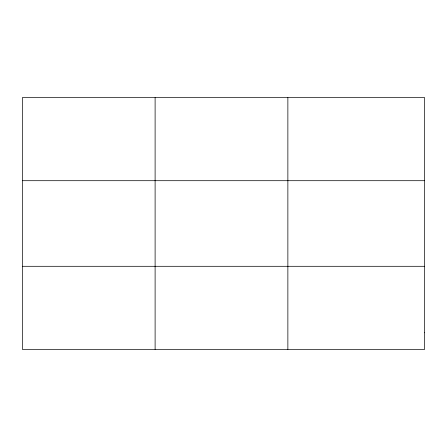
<?xml version="1.0" encoding="UTF-8"?>
<svg xmlns="http://www.w3.org/2000/svg" width="447" height="447" viewBox="0 0 447 447"><rect width="100%" height="100%" fill="white"/><g stroke="black" fill="none" stroke-linecap="round" stroke-linejoin="round"><path stroke-width="0.67" d="M155.109 97.625L155.109 349.375M287.868 97.625L287.868 349.375M22.35 180.7L424.65 180.7M22.35 266.3L424.65 266.3M424.65 332.758L424.65 349.375L22.35 349.375L22.35 97.625L424.65 97.625L424.65 332.758"/></g></svg>
